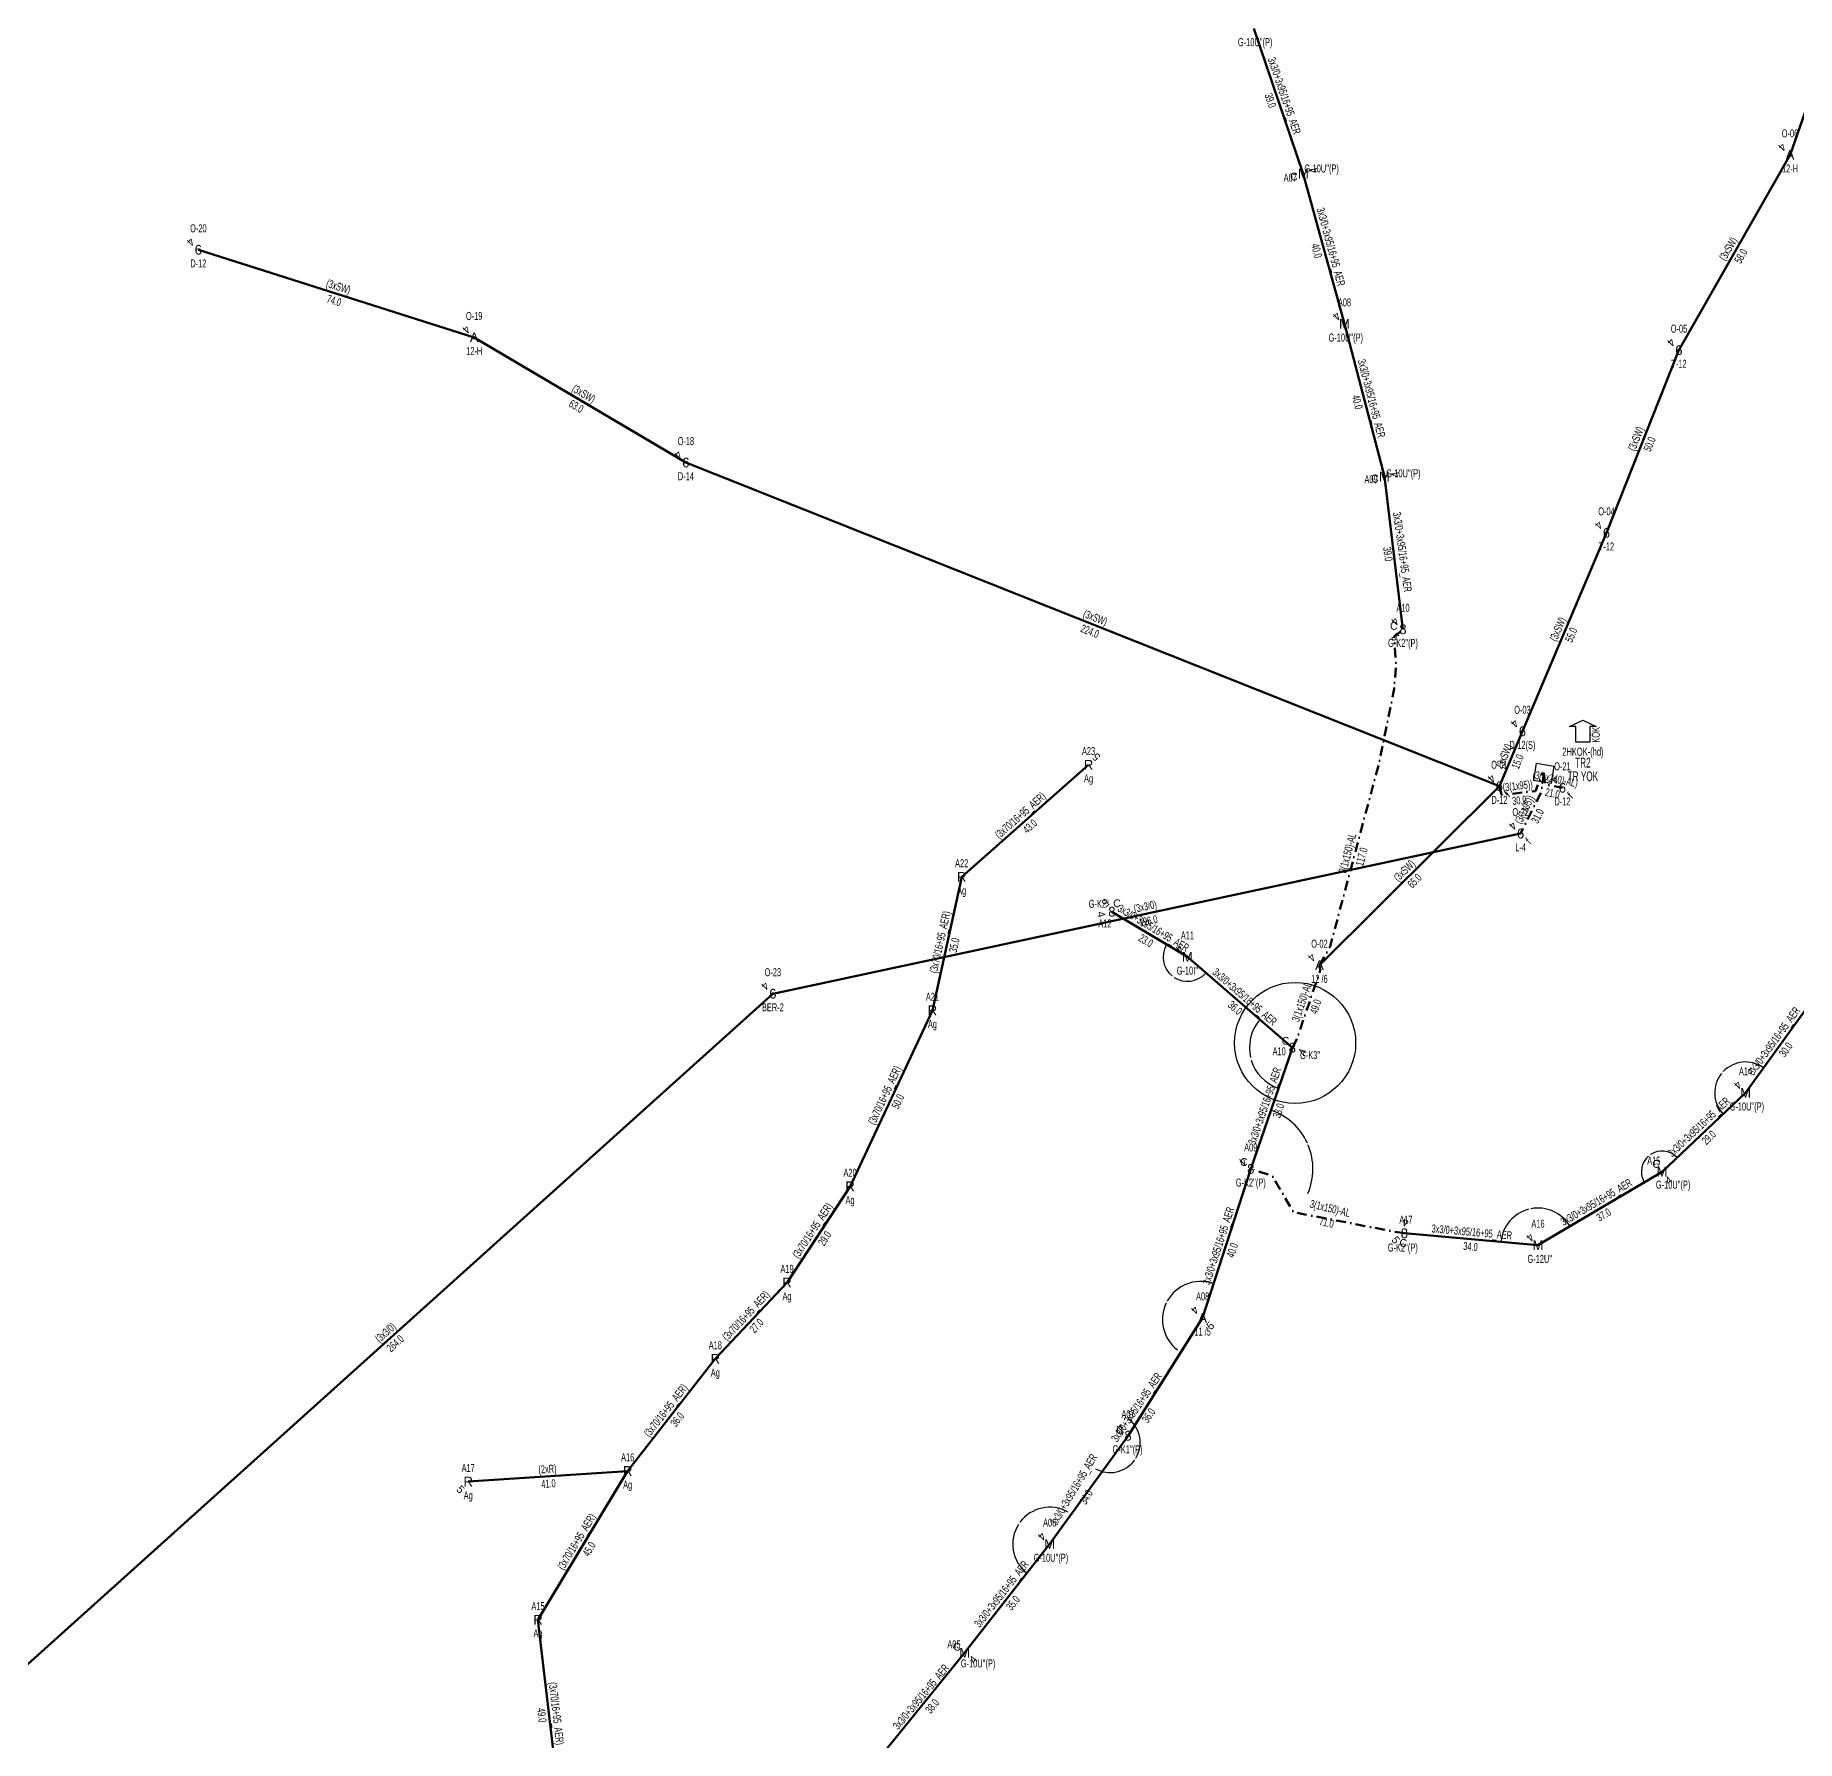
# Model space of a CAD drawing. Header units: millimetres. Extents: x 460272 to 462078, y 3998398 to 3999786.
# Drawn here: x 460980.2 to 461431.5, y 3998630.4 to 3999067.5 of the extents above; entities that cross this region are included whole.
import ezdxf
from ezdxf.enums import TextEntityAlignment as Align

# ---------------------------------------------------------------- set-up
doc = ezdxf.new("R2010")
doc.units = ezdxf.units.MM
doc.linetypes.add('DASHDOT', pattern=[5, 2.5, -1.25, 0, -1.25])
for name, color, linetype, lineweight in [('ACI', 30, 'Continuous', 25), ('DIREK_AG_MEVCUT', 120, 'Continuous', 25), ('DIREK_ENH_MEVCUT', 6, 'Continuous', 25), ('DIREK_OG_MEVCUT', 16, 'Continuous', 25), ('DIREK_OG_YENI', 10, 'Continuous', 25), ('HAT_AG_HAVAI_MEVCUT', 126, 'Continuous', 50), ('HAT_ENH_HAVAI_MEVCUT', 6, 'Continuous', 70), ('HAT_OG_HAVAI_MEVCUT', 48, 'Continuous', 70), ('HAT_OG_HAVAI_YENI', 1, 'Continuous', 70), ('HAT_OG_YERALTI_MEVCUT', 48, 'DASHDOT', 70), ('HAT_OG_YERALTI_YENI', 1, 'DASHDOT', 70), ('KULLANICI', 1, 'Continuous', 25), ('TRAFO_MEVCUT', 5, 'Continuous', 30)]:
    doc.layers.add(name, color=color, linetype=linetype, lineweight=lineweight)
doc.styles.add('Direk', font='B_CAD')
doc.styles.get("Standard").update_dxf_attribs({"font": 'Arial'})
doc.dimstyles.new('ISO-25', dxfattribs={"dimtxt": 0.18, "dimasz": 0.18, "dimexe": 0.18, "dimexo": 0.0625, "dimgap": 0.09, "dimtad": 0, "dimtih": 1, "dimtoh": 1, "dimdec": 4, "dimzin": 0, "dimdsep": 46, "dimtxsty": 'Standard', "dimcen": 0.09, "dimadec": 0, "dimazin": 0, "dimtfac": 1, "dimtdec": 4, "dimtofl": 0, "dimtmove": 0, "dimatfit": 3, "dimfxl": 1, "dimtolj": 1, "dimtzin": 0, "dimarcsym": 0})

# ---------------------------------------------------------------- blocks, each defined once
blk = doc.blocks.new('*D592')
at = {"layer": 'ACI', "color": 0, "lineweight": -2, "transparency": 16777216}
for start, end in [(72.655885, 150.715748), (154.552182, 232.612046)]:
    blk.add_arc((461278.762, 3998738.346), 9.789696, start, end, dxfattribs=at)
at = {"layer": 'ACI', "color": 0, "transparency": 16777216}
for points in [[(461281.671199, 3998747.662021), (461281.689612, 3998747.719127), (461281.851721, 3998747.635337)], [(461272.799614, 3998730.54367), (461272.835606, 3998730.591675), (461272.961627, 3998730.459694)]]:
    blk.add_solid(points, dxfattribs=at)
at = {"layer": 'Defpoints', "color": 0, "transparency": 16777216}
for p in [(461291.60705, 3998776.965025), (461268.972492, 3998738.406743), (461278.762, 3998738.346), (461278.762, 3998738.346), (461255.582, 3998706.83)]:
    blk.add_point(p, dxfattribs=at)
at = {"layer": 'ACI', "color": 0, "transparency": 16777216, "insert": (461270.067888, 3998742.846063), "char_height": 0.18, "attachment_point": 5, "rotation": 242.63396528}
blk.add_mtext('\\A1;162%%d', dxfattribs=at)
blk = doc.blocks.new('*D593')
at = {"layer": 'ACI', "color": 0, "lineweight": -2, "transparency": 16777216}
for start, end in [(24.490211, 70.411581), (336.653091, 22.574462)]:
    blk.add_arc((461291.607, 3998776.965), 15.930217, start, end, dxfattribs=at)
at = {"layer": 'ACI', "color": 0, "transparency": 16777216}
for points in [[(461296.957681, 3998792.001579), (461296.937885, 3998791.944939), (461296.777862, 3998792.032647)], [(461306.20541, 3998770.663942), (461306.260362, 3998770.639854), (461306.16062, 3998770.487042)]]:
    blk.add_solid(points, dxfattribs=at)
at = {"layer": 'Defpoints', "color": 0, "transparency": 16777216}
for p in [(461302.266091, 3998808.025087), (461303.921303, 3998787.070926), (461291.607, 3998776.965), (461291.607, 3998776.965), (461318.333105, 3998765.06895)]:
    blk.add_point(p, dxfattribs=at)
at = {"layer": 'ACI', "color": 0, "transparency": 16777216, "insert": (461306.212378, 3998783.325403), "char_height": 0.18, "attachment_point": 5, "rotation": 113.53233614}
blk.add_mtext('\\A1;95%%d', dxfattribs=at)
blk = doc.blocks.new('*D594')
at = {"layer": 'ACI', "color": 0, "lineweight": -2, "transparency": 16777216}
for start, end in [(140.076689, 193.393842), (196.805068, 250.122221)]:
    blk.add_arc((461302.266091, 3998808.025087), 11.009546, start, end, dxfattribs=at)
at = {"layer": 'ACI', "color": 0, "transparency": 16777216}
for points in [[(461293.845674, 3998815.071151), (461293.799976, 3998815.110032), (461293.939467, 3998815.227685)], [(461298.512712, 3998797.643194), (461298.532651, 3998797.699784), (461298.692452, 3998797.611672)]]:
    blk.add_solid(points, dxfattribs=at)
at = {"layer": 'Defpoints', "color": 0, "transparency": 16777216}
for p in [(461275.372063, 3998831.288642), (461291.277715, 3998808.707506), (461302.266091, 3998808.025087), (461302.266091, 3998808.025087), (461291.607, 3998776.965)]:
    blk.add_point(p, dxfattribs=at)
at = {"layer": 'ACI', "color": 0, "transparency": 16777216, "insert": (461291.636648, 3998805.157151), "char_height": 0.18, "attachment_point": 5, "rotation": 285.099455}
blk.add_mtext('\\A1;112%%d', dxfattribs=at)
blk = doc.blocks.new('*D595')
at = {"layer": 'ACI', "color": 0, "lineweight": -2, "transparency": 16777216}
for start, end in [(150.688821, 231.078186), (237.097781, 317.487146)]:
    blk.add_arc((461275.372063, 3998831.288642), 6.240916, start, end, dxfattribs=at)
at = {"layer": 'ACI', "color": 0, "transparency": 16777216}
for points in [[(461269.956092, 3998834.328837), (461269.904203, 3998834.358961), (461270.020521, 3998834.499567)], [(461279.994807, 3998827.051357), (461279.949999, 3998827.09126), (461280.092113, 3998827.205731)]]:
    blk.add_solid(points, dxfattribs=at)
at = {"layer": 'Defpoints', "color": 0, "transparency": 16777216}
for p in [(461256.035452, 3998842.890609), (461275.372063, 3998831.288642), (461275.372063, 3998831.288642), (461274.550826, 3998825.101995), (461302.266, 3998808.025)]:
    blk.add_point(p, dxfattribs=at)
at = {"layer": 'ACI', "color": 0, "transparency": 16777216, "insert": (461271.711502, 3998826.234008), "char_height": 0.18, "attachment_point": 5, "rotation": 324.08798336}
blk.add_mtext('\\A1;170%%d', dxfattribs=at)
blk = doc.blocks.new('*D596')
at = {"layer": 'ACI', "color": 0, "lineweight": -2, "transparency": 16777216}
for start, end in [(328.878636, 52.324562), (240.548843, 323.994769)]:
    blk.add_arc((461255.582, 3998706.83), 7.691013, start, end, dxfattribs=at)
at = {"layer": 'ACI', "color": 0, "transparency": 16777216}
for points in [[(461260.30071, 3998712.941283), (461260.264597, 3998712.893368), (461260.138908, 3998713.025665)], [(461251.815527, 3998700.158806), (461251.785417, 3998700.106908), (461251.644779, 3998700.223188)]]:
    blk.add_solid(points, dxfattribs=at)
at = {"layer": 'Defpoints', "color": 0, "transparency": 16777216}
for p in [(461278.762, 3998738.346), (461255.582, 3998706.83), (461255.582, 3998706.83), (461263.24944, 3998706.228307), (461240.077, 3998680.812)]:
    blk.add_point(p, dxfattribs=at)
at = {"layer": 'ACI', "color": 0, "transparency": 16777216, "insert": (461261.990733, 3998702.577963), "char_height": 0.18, "attachment_point": 5, "rotation": 56.43670266}
blk.add_mtext('\\A1;174%%d', dxfattribs=at)
blk = doc.blocks.new('*D597')
at = {"layer": 'ACI', "color": 0, "lineweight": -2, "transparency": 16777216}
for start, end in [(60.299857, 143.616228), (147.592905, 230.909277)]:
    blk.add_arc((461240.077, 3998680.812), 9.44458, start, end, dxfattribs=at)
at = {"layer": 'ACI', "color": 0, "transparency": 16777216}
for points in [[(461244.741308, 3998688.989932), (461244.771531, 3998689.041764), (461244.911916, 3998688.925179)], [(461234.103025, 3998673.45814), (461234.140413, 3998673.505067), (461234.262501, 3998673.369441)]]:
    blk.add_solid(points, dxfattribs=at)
at = {"layer": 'Defpoints', "color": 0, "transparency": 16777216}
for p in [(461255.582, 3998706.83), (461235.817817, 3998689.241677), (461240.077, 3998680.812), (461240.077, 3998680.812), (461218.302, 3998652.94)]:
    blk.add_point(p, dxfattribs=at)
at = {"layer": 'ACI', "color": 0, "transparency": 16777216, "insert": (461232.283725, 3998686.147255), "char_height": 0.18, "attachment_point": 5, "rotation": 235.60456672}
blk.add_mtext('\\A1;173%%d', dxfattribs=at)
blk = doc.blocks.new('*D635')
at = {"layer": 'ACI', "color": 0, "lineweight": -2, "transparency": 16777216}
for start, end in [(104.75548, 173.821775), (31.742617, 100.808912)]:
    blk.add_arc((461365.186471, 3998757.414411), 9.516606, start, end, dxfattribs=at)
at = {"layer": 'ACI', "color": 0, "transparency": 16777216}
for points in [[(461373.253923, 3998762.405598), (461373.305245, 3998762.43668), (461373.372831, 3998762.267175)], [(461355.695283, 3998758.441549), (461355.754993, 3998758.435656), (461355.707459, 3998758.259473)]]:
    blk.add_solid(points, dxfattribs=at)
at = {"layer": 'Defpoints', "color": 0, "transparency": 16777216}
for p in [(461396.966773, 3998776.253346), (461359.482701, 3998765.032338), (461330.962061, 3998760.465546), (461365.186471, 3998757.414411), (461365.186471, 3998757.414411)]:
    blk.add_point(p, dxfattribs=at)
at = {"layer": 'ACI', "color": 0, "transparency": 16777216, "insert": (461363.080965, 3998766.695178), "char_height": 0.18, "attachment_point": 5, "rotation": 192.7821961}
blk.add_mtext('\\A1;144%%d', dxfattribs=at)
blk = doc.blocks.new('*D638')
at = {"layer": 'ACI', "color": 0, "lineweight": -2, "transparency": 16777216}
for start, end in [(55.484266, 136.395481), (141.149087, 222.060301)]:
    blk.add_arc((461418.365837, 3998796.465064), 7.901639, start, end, dxfattribs=at)
at = {"layer": 'ACI', "color": 0, "transparency": 16777216}
for points in [[(461422.825884, 3998802.951258), (461422.860443, 3998803.000306), (461422.990306, 3998802.872106)], [(461412.4773, 3998791.151308), (461412.521385, 3998791.192007), (461412.621441, 3998791.0394)]]:
    blk.add_solid(points, dxfattribs=at)
at = {"layer": 'Defpoints', "color": 0, "transparency": 16777216}
for p in [(461435.944, 3998820.819), (461415.588999, 3998803.862703), (461418.365837, 3998796.465064), (461418.365837, 3998796.465064), (461396.966773, 3998776.253346)]:
    blk.add_point(p, dxfattribs=at)
at = {"layer": 'ACI', "color": 0, "transparency": 16777216, "insert": (461412.423044, 3998801.672666), "char_height": 0.18, "attachment_point": 5, "rotation": 228.77228366}
blk.add_mtext('\\A1;169%%d', dxfattribs=at)
blk = doc.blocks.new('*D639')
at = {"layer": 'ACI', "color": 0, "lineweight": -2, "transparency": 16777216}
for start, end in [(130.567257, 208.70718), (45.316936, 123.456858)]:
    blk.add_arc((461396.966773, 3998776.253346), 5.28446, start, end, dxfattribs=at)
at = {"layer": 'ACI', "color": 0, "transparency": 16777216}
for points in [[(461400.661268, 3998779.989668), (461400.704179, 3998780.031603), (461400.80853, 3998779.881901)], [(461392.305784, 3998773.700187), (461392.357911, 3998773.7299), (461392.420984, 3998773.558663)]]:
    blk.add_solid(points, dxfattribs=at)
at = {"layer": 'Defpoints', "color": 0, "transparency": 16777216}
for p in [(461418.366, 3998796.465), (461396.128281, 3998781.470859), (461396.966773, 3998776.253346), (461396.966773, 3998776.253346), (461365.186471, 3998757.414411)]:
    blk.add_point(p, dxfattribs=at)
at = {"layer": 'ACI', "color": 0, "transparency": 16777216, "insert": (461393.785618, 3998780.473034), "char_height": 0.18, "attachment_point": 5, "rotation": 217.01205785}
blk.add_mtext('\\A1;167%%d', dxfattribs=at)
blk = doc.blocks.new('MEV_BINA_KARE')
at = {"layer": 'TRAFO_MEVCUT', "linetype": 'Continuous'}
for p, q in [((-2.25, -2.25), (-2.25, 2.25)), ((-2.25, 2.25), (2.25, 2.25)), ((0, 1.8), (0, 2.7)), ((2.25, 2.25), (2.25, -2.25)), ((2.25, -2.25), (-2.25, -2.25))]:
    blk.add_line(p, q, dxfattribs=at)
blk = doc.blocks.new('MEV_KOK')
at = {"layer": 'TRAFO_MEVCUT', "linetype": 'Continuous'}
for p, q in [((-3.4, 2), (0, 3.6)), ((-1.8, 2), (-3.4, 2)), ((-1.8, -2), (-1.8, 2)), ((0, 3.6), (3.4, 2)), ((1.8, 2), (1.8, -2)), ((3.4, 2), (1.8, 2)), ((1.8, -2), (-1.8, -2))]:
    blk.add_line(p, q, dxfattribs=at)
at = {"layer": 'TRAFO_MEVCUT', "linetype": 'Continuous', "width": 0.6}
blk.add_text('KÖK', height=2, rotation=90, dxfattribs=at).set_placement((4.309503, -0.129101), align=Align.CENTER)

msp = doc.modelspace()

# ---------------------------------------------------------------- linework, layer by layer
at = {"layer": 'HAT_AG_HAVAI_MEVCUT'}
for p, q in [((461250.039283, 3998880.539943), (461217.537619, 3998851.806693)), ((461217.537619, 3998851.806693), (461210.048553, 3998817.595276)), ((461210.048553, 3998817.595276), (461188.943002, 3998772.490672)), ((461188.943002, 3998772.490672), (461172.797218, 3998747.849612)), ((461172.797218, 3998747.849612), (461154.414965, 3998728.275916)), ((461154.414965, 3998728.275916), (461131.960287, 3998699.542576)), ((461091.110834, 3998696.819279), (461131.960287, 3998699.542576)), ((461131.960287, 3998699.542576), (461108.98247, 3998661.41642)), ((461114.7, 3998612.94), (461108.98247, 3998661.41642))]:
    msp.add_line(p, q, dxfattribs=at)
at = {"layer": 'HAT_ENH_HAVAI_MEVCUT'}
for p, q in [((461429.7614, 3999036.863908), (461452.819579, 3999102.949165)), ((461401.301799, 3998986.81042), (461429.7614, 3999036.863908)), ((461021.974416, 3999012.526076), (461092.637545, 3998990.071381)), ((461092.637545, 3998990.071381), (461146.876384, 3998957.99053)), ((461401.301799, 3998986.81042), (461382.740637, 3998939.982479)), ((461355.304, 3998875.044), (461146.876384, 3998957.99053)), ((461382.740637, 3998939.982479), (461361.21, 3998889.12)), ((461355.304, 3998875.044), (461361.21, 3998889.12)), ((461360.748, 3998862.909), (461169.159617, 3998821.870364)), ((460973.12982, 3998645.396218), (461169.159617, 3998821.870364))]:
    msp.add_line(p, q, dxfattribs=at)
at = {"layer": 'HAT_OG_HAVAI_MEVCUT'}
msp.add_line((461309.196, 3998829.177), (461355.304, 3998875.044), dxfattribs=at)
at = {"layer": 'HAT_OG_HAVAI_YENI'}
for p, q in [((461292.396, 3999069.236), (461305.063, 3999032.025)), ((461305.063, 3999032.025), (461315.606, 3998993.534)), ((461315.606, 3998993.534), (461325.854, 3998954.381)), ((461330.602, 3998915.275), (461325.854, 3998954.381)), ((461275.372, 3998831.289), (461256.035, 3998842.891)), ((461275.372, 3998831.289), (461302.266, 3998808.025)), ((461435.944, 3998820.819), (461418.366, 3998796.465)), ((461302.266, 3998808.025), (461291.607, 3998776.965)), ((461396.967, 3998776.253), (461418.366, 3998796.465)), ((461279.271, 3998738.795), (461291.607, 3998776.965)), ((461396.967, 3998776.253), (461365.186, 3998757.414)), ((461365.186, 3998757.414), (461330.962, 3998760.466)), ((461279.271, 3998738.795), (461260.164, 3998708.598)), ((461260.164, 3998708.598), (461240.077, 3998680.812)), ((461218.302, 3998652.94), (461240.077, 3998680.812)), ((461194.234, 3998623.27), (461218.302, 3998652.94))]:
    msp.add_line(p, q, dxfattribs=at)
at = {"layer": 'HAT_OG_YERALTI_MEVCUT', "flags": 128}
for points in [[(461355.304, 3998875.044), (461355.883623, 3998872.801378), (461364.524734, 3998873.814473), (461366.491332, 3998878.462795), (461366.70014, 3998878.339055)], [(461366.70014, 3998878.339055), (461366.368915, 3998875.735085), (461366.048025, 3998873.580538), (461360.748, 3998862.909)], [(461366.70014, 3998878.339055), (461367.09478, 3998875.51797), (461371.451, 3998874.645)]]:
    msp.add_lwpolyline(points, dxfattribs=at)
at = {"layer": 'HAT_OG_YERALTI_YENI', "flags": 128}
for points in [[(461309.196, 3998829.177), (461311.943308, 3998833.987044), (461324.438203, 3998880.875427), (461328.32472, 3998899.972019), (461328.836565, 3998905.777837), (461328.293579, 3998913.138315), (461330.602, 3998915.275)], [(461302.266, 3998808.025), (461303.467415, 3998810.441794), (461309.415518, 3998827.864527), (461309.196, 3998829.177)], [(461330.962, 3998760.466), (461329.189983, 3998760.713404), (461302.509155, 3998765.893769), (461297.121907, 3998775.156042), (461291.607, 3998776.965)]]:
    msp.add_lwpolyline(points, dxfattribs=at)
at = {"layer": 'KULLANICI'}
msp.add_circle((461302.971302, 3998809.253626), 15.505854, dxfattribs=at)

# ---------------------------------------------------------------- block references
at = {"layer": 'TRAFO_MEVCUT'}
msp.add_blockref('MEV_KOK', (461376.70014, 3998888.339055), dxfattribs=at)
at = {"layer": 'TRAFO_MEVCUT', "rotation": 170.743948}
msp.add_blockref('MEV_BINA_KARE', (461366.70014, 3998878.339055), dxfattribs=at)

# ---------------------------------------------------------------- texts
at = {"layer": 'DIREK_AG_MEVCUT', "width": 0.53}
for s, p in [('A23', (461250.039283, 3998884.039943)), ('Ag', (461250.039283, 3998877.039943)), ('A22', (461217.537619, 3998855.306693)), ('Ag', (461217.537619, 3998848.306693)), ('A21', (461210.048553, 3998821.095276)), ('Ag', (461210.048553, 3998814.095276)), ('A20', (461188.943002, 3998775.990672)), ('Ag', (461188.943002, 3998768.990672)), ('A19', (461172.797218, 3998751.349612)), ('Ag', (461172.797218, 3998744.349612)), ('A18', (461154.414965, 3998731.775916)), ('Ag', (461154.414965, 3998724.775916)), ('A16', (461131.960287, 3998703.042576)), ('A17', (461091.110834, 3998700.319279)), ('Ag', (461091.110834, 3998693.319279)), ('Ag', (461131.960287, 3998696.042576)), ('A15', (461108.98247, 3998664.91642)), ('Ag', (461108.98247, 3998657.91642))]:
    msp.add_text(s, height=2.05, dxfattribs=at).set_placement(p, align=Align.MIDDLE_CENTER)
at = {"layer": 'DIREK_AG_MEVCUT', "style": 'Direk'}
for p in [(461250.039283, 3998880.539943), (461217.537619, 3998851.806693), (461210.048553, 3998817.595276), (461188.943002, 3998772.490672), (461172.797218, 3998747.849612), (461154.414965, 3998728.275916), (461131.960287, 3998699.542576), (461091.110834, 3998696.819279), (461108.98247, 3998661.41642)]:
    msp.add_text('R', height=2.5, dxfattribs=at).set_placement(p, align=Align.MIDDLE_CENTER)
at = {"layer": 'DIREK_AG_MEVCUT', "color": 32, "style": 'Direk'}
for rotation, p in [(495.000001, (461252.019182, 3998882.519842)), (315.000001, (461089.130936, 3998694.83938))]:
    msp.add_text('5', height=2, rotation=rotation, dxfattribs=at).set_placement(p, align=Align.MIDDLE_CENTER)
at = {"layer": 'DIREK_ENH_MEVCUT', "width": 0.53}
for s, p in [('O-06', (461429.7614, 3999042.363908)), ('12-H', (461429.7614, 3999033.363908)), ('O-20', (461021.974416, 3999018.026076)), ('D-12', (461021.974416, 3999009.026076)), ('O-19', (461092.637545, 3998995.571381)), ('O-05', (461401.301799, 3998992.31042)), ('12-H', (461092.637545, 3998986.571381)), ('T-12', (461401.301799, 3998983.31042)), ('O-18', (461146.876384, 3998963.49053)), ('D-14', (461146.876384, 3998954.49053)), ('O-04', (461382.740637, 3998945.482479)), ('T-12', (461382.740637, 3998936.482479)), ('O-03', (461361.21, 3998894.62)), ('D-12(S)', (461361.21, 3998885.62)), ('O-01', (461355.304, 3998880.544)), ('O-21', (461371.451, 3998880.145)), ('D-12', (461355.304, 3998871.544)), ('D-12', (461371.451, 3998871.145)), ('O-22', (461360.748, 3998868.409)), ('L-4', (461360.748, 3998859.409)), ('O-23', (461169.159617, 3998827.370364)), ('BER-2', (461169.159617, 3998818.370364))]:
    msp.add_text(s, height=2.05, dxfattribs=at).set_placement(p, align=Align.MIDDLE_CENTER)
at = {"layer": 'DIREK_ENH_MEVCUT', "color": 32, "style": 'Direk'}
for s, rotation, p in [('4', 225.000001, (461427.781501, 3999038.843807)), ('4', 225.000001, (461019.994517, 3999014.505975)), ('4', 225.000001, (461090.657646, 3998992.05128)), ('4', 225.000001, (461399.3219, 3998988.790319)), ('4', 225.000001, (461144.896485, 3998959.970429)), ('4', 225.000001, (461380.760738, 3998941.962378)), ('4', 225.000001, (461359.230101, 3998891.099899)), ('4', 225.000001, (461353.324101, 3998877.023899)), ('4', 225.000001, (461369.471101, 3998876.624899)), ('f', 405.000001, (461357.283899, 3998873.064101)), ('f', 405.000001, (461373.430899, 3998872.665101)), ('4', 225.000001, (461358.768101, 3998864.888899)), ('f', 405.000001, (461362.727899, 3998860.929101)), ('4', 225.000001, (461167.179718, 3998823.850263))]:
    msp.add_text(s, height=2, rotation=rotation, dxfattribs=at).set_placement(p, align=Align.MIDDLE_CENTER)
at = {"layer": 'DIREK_ENH_MEVCUT', "style": 'Direk'}
for s, p in [('A', (461429.7614, 3999036.863908)), ('6', (461021.974416, 3999012.526076)), ('A', (461092.637545, 3998990.071381)), ('6', (461401.301799, 3998986.81042)), ('6', (461146.876384, 3998957.99053)), ('6', (461382.740637, 3998939.982479)), ('6', (461361.21, 3998889.12)), ('6', (461355.304, 3998875.044)), ('6', (461371.451, 3998874.645)), ('6', (461360.748, 3998862.909)), ('6', (461169.159617, 3998821.870364))]:
    msp.add_text(s, height=2.5, dxfattribs=at).set_placement(p, align=Align.MIDDLE_CENTER)
at = {"layer": 'DIREK_OG_MEVCUT', "width": 0.53}
for s, p in [('O-02', (461309.196, 3998834.677)), ('12 /6', (461309.196, 3998825.677))]:
    msp.add_text(s, height=2.05, dxfattribs=at).set_placement(p, align=Align.MIDDLE_CENTER)
at = {"layer": 'DIREK_OG_MEVCUT', "color": 32, "style": 'Direk'}
for s, rotation, p in [('4', 225.000001, (461307.216101, 3998831.156899)), ('5', 405.000001, (461281.250899, 3998736.815101))]:
    msp.add_text(s, height=2, rotation=rotation, dxfattribs=at).set_placement(p, align=Align.MIDDLE_CENTER)
at = {"layer": 'DIREK_OG_MEVCUT', "style": 'Direk'}
msp.add_text('A', height=2.5, dxfattribs=at).set_placement((461309.196, 3998829.177), align=Align.MIDDLE_CENTER)
at = {"layer": 'DIREK_OG_MEVCUT', "linetype": 'ByBlock', "width": 0.53}
for s, p in [('A08', (461279.271, 3998744.295)), ('11 /5', (461279.271, 3998735.295))]:
    msp.add_text(s, height=2.05, dxfattribs=at).set_placement(p, align=Align.MIDDLE_CENTER)
at = {"layer": 'DIREK_OG_MEVCUT', "color": 32, "linetype": 'ByBlock', "style": 'Direk'}
msp.add_text('4', height=2, rotation=225.000001, dxfattribs=at).set_placement((461277.291101, 3998740.774899), align=Align.MIDDLE_CENTER)
at = {"layer": 'DIREK_OG_MEVCUT', "linetype": 'ByBlock', "style": 'Direk'}
msp.add_text('A', height=2.5, dxfattribs=at).set_placement((461279.271, 3998738.795), align=Align.MIDDLE_CENTER)
at = {"layer": 'DIREK_OG_YENI', "width": 0.53}
for s, p in [("G-10U''(P)", (461292.73321, 3999065.736)), ("G-10U''(P)", (461309.760154, 3999033.362852)), ('A07', (461301.716983, 3999030.998272)), ('A08', (461315.606, 3998999.034)), ("G-10U''(P)", (461315.94321, 3998990.034)), ("G-10U''(P)", (461330.699742, 3998955.240678)), ('A09', (461322.415943, 3998953.725438)), ('A10', (461330.602, 3998920.775)), ("G-K2''(P)", (461330.602, 3998911.775)), ("G-K2''", (461252.660822, 3998844.915507)), ('A12', (461254.234265, 3998839.889775)), ('A11', (461275.372, 3998836.789)), ("G-10I''", (461275.372, 3998827.789)), ('A10', (461298.886838, 3998807.113264)), ("G-K3''", (461306.798876, 3998806.130135)), ('A14', (461418.366, 3998801.965)), ("G-10U''(P)", (461418.70321, 3998792.965)), ('A09', (461291.607, 3998782.465)), ('A15', (461394.860052, 3998779.047775)), ("G-K2''(P)", (461291.607, 3998773.465)), ("G-10U''(P)", (461399.813188, 3998772.92495)), ('A17', (461331.359932, 3998763.943305)), ('A16', (461365.186, 3998762.914)), ("G-K2''(P)", (461330.544271, 3998756.815703)), ("G-12U''", (461365.649971, 3998753.914)), ('A07', (461260.164, 3998714.098)), ("G-K1''(P)", (461260.037239, 3998705.098)), ('A06', (461240.077, 3998686.312)), ("G-10U''(P)", (461240.41421, 3998677.312)), ('A05', (461215.549547, 3998655.101944)), ("G-10U''(P)", (461221.740557, 3998650.239148))]:
    msp.add_text(s, height=2.05, dxfattribs=at).set_placement(p, align=Align.MIDDLE_CENTER)
at = {"layer": 'DIREK_OG_YENI', "style": 'Direk'}
for s, p in [('M', (461305.063, 3999032.025)), ('M', (461315.606, 3998993.534)), ('M', (461325.854, 3998954.381)), ('8', (461330.602, 3998915.275)), ('8', (461256.035, 3998842.891)), ('M', (461275.372, 3998831.289)), ('8', (461302.266, 3998808.025)), ('M', (461418.366, 3998796.465)), ('8', (461291.607, 3998776.965)), ('M', (461396.967, 3998776.253)), ('8', (461330.962, 3998760.466)), ('M', (461365.186, 3998757.414)), ('8', (461260.164, 3998708.598)), ('M', (461240.077, 3998680.812)), ('M', (461218.302, 3998652.94))]:
    msp.add_text(s, height=2.5, dxfattribs=at).set_placement(p, align=Align.MIDDLE_CENTER)
at = {"layer": 'DIREK_OG_YENI', "color": 32, "style": 'Direk'}
for s, rotation, p in [('4', 107.058677, (461307.739814, 3999032.846383)), ('4', 225.000001, (461313.626101, 3998995.513899)), ('4', 100.79546, (461328.604446, 3998954.90545)), ('4', 225.000001, (461328.622101, 3998917.254899)), ('5', 315.000001, (461328.622101, 3998913.295101)), ('5', 216.536245, (461254.368073, 3998845.140745)), ('4', 284.036245, (461253.318601, 3998842.2119)), ('4', 225.000001, (461273.392101, 3998833.268899)), ('4', 427.313744, (461304.849366, 3998806.945083)), ('4', 225.000001, (461416.386101, 3998798.444899)), ('4', 225.000001, (461289.627101, 3998778.944899)), ('4', 397.012212, (461398.652559, 3998774.01718)), ('4', 173.471644, (461331.280346, 3998763.247844)), ('5', 307.754716, (461328.74821, 3998758.751609)), ('4', 225.000001, (461363.206101, 3998759.393899)), ('4', 225.000001, (461258.184101, 3998710.577899)), ('4', 225.000001, (461238.097101, 3998682.791899)), ('4', 411.851749, (461220.503962, 3998651.210445))]:
    msp.add_text(s, height=2, rotation=rotation, dxfattribs=at).set_placement(p, align=Align.MIDDLE_CENTER)
at = {"layer": 'DIREK_OG_YENI', "color": 4, "linetype": 'Continuous', "lineweight": 20, "style": 'Direk'}
for p in [(461302.672987, 3999031.291627), (461323.398242, 3998953.912755), (461328.254939, 3998916.135991), (461257.321223, 3998845.034742)]:
    msp.add_text('C', height=2, dxfattribs=at).set_placement(p, align=Align.MIDDLE_CENTER)
at = {"layer": 'DIREK_OG_YENI', "color": 4, "style": 'Direk'}
for p in [(461300.498233, 3998809.792767), (461289.839233, 3998778.732767), (461395.462037, 3998778.249268), (461330.678036, 3998757.982179), (461258.093693, 3998709.999367), (461216.346123, 3998654.497095)]:
    msp.add_text('C', height=2, dxfattribs=at).set_placement(p, align=Align.MIDDLE_CENTER)
at = {"layer": 'HAT_AG_HAVAI_MEVCUT', "lineweight": 30, "width": 0.53}
for s, rotation, p in [('(3x70/16+95_AER)', 401.478443, (461233.225464, 3998866.810142, 230608.768809)), ('(3x70/16+95_AER)', 437.652412, (461212.962748, 3998834.88275, 230605.024276)), ('(3x70/16+95_AER)', 424.923953, (461198.725893, 3998795.403222, 230594.471501)), ('(3x70/16+95_AER)', 416.76562, (461180.15914, 3998760.635997, 230586.398609)), ('(3x70/16+95_AER)', 406.797932, (461162.986489, 3998738.644651, 230577.207482)), ('(3x70/16+95_AER)', 411.992903, (461142.517882, 3998714.432641, 230565.980144)), ('(2xR)', 3.814075, (461111.47902, 3998699.029045, 230565.980144)), ('(3x70/16+95_AER)', 418.923531, (461119.743371, 3998680.918252, 230554.491235)), ('(3x70/16+95_AER)', 276.7264, (461112.685253, 3998637.277974, 230557.349869))]:
    msp.add_text(s, height=2.05, rotation=rotation, dxfattribs=at).set_placement(p, align=Align.CENTER)
for s, rotation, p in [('43.0', 401.478443, (461234.351438, 3998865.536494, 230608.768809)), ('35.0', 437.652412, (461214.623424, 3998834.519219, 230605.024276)), ('50.0', 424.923953, (461200.265661, 3998794.682726, 230594.471501)), ('29.0', 416.76562, (461181.58108, 3998759.704287, 230586.398609)), ('27.0', 406.797932, (461164.225694, 3998737.480876, 230577.207482)), ('36.0', 411.992903, (461143.85737, 3998713.385851, 230565.980144)), ('41.0', 3.814075, (461111.592102, 3998697.33281, 230565.980144)), ('45.0', 418.923531, (461121.199386, 3998680.040744, 230554.491235)), ('49.0', 276.7264, (461110.996955, 3998637.078856, 230557.349869))]:
    msp.add_text(s, height=2.05, rotation=rotation, dxfattribs=at).set_placement(p, align=Align.TOP_CENTER)
at = {"layer": 'HAT_ENH_HAVAI_MEVCUT', "lineweight": 30, "width": 0.53}
for s, rotation, p in [('(3xSW)', 60.378143, (461414.792689, 3999012.257297)), ('(3xSW)', 342.371251, (461057.563401, 3999002.108811)), ('(3xSW)', 329.396799, (461120.189691, 3998974.762562)), ('(3xSW)', 428.378141, (461391.231028, 3998963.709657)), ('(3xSW)', 338.299371, (461251.404505, 3998917.307245)), ('(3xSW)', 427.056534, (461371.192562, 3998914.882589)), ('(3xSW)', 427.237574, (461357.47322, 3998882.411095)), ('(3x3/0)', 12.090283, (461264.775549, 3998843.220964)), ('(3x3/0)', 41.994854, (461070.576014, 3998734.265015))]:
    msp.add_text(s, height=2.05, rotation=rotation, dxfattribs=at).set_placement(p, align=Align.CENTER)
for s, rotation, p in [('58.0', 60.378143, (461416.27051, 3999011.417032)), ('74.0', 342.371251, (461057.048559, 3999000.488645)), ('63.0', 329.396799, (461119.324238, 3998973.299349)), ('50.0', 428.378141, (461392.811409, 3998963.083242)), ('224.0', 338.299371, (461250.775918, 3998915.727727)), ('55.0', 427.056534, (461372.758075, 3998914.21989)), ('15.0', 427.237574, (461359.040819, 3998881.753347)), ('196.0', 12.090283, (461265.131619, 3998841.558672)), ('264.0', 41.994854, (461071.713423, 3998733.001567))]:
    msp.add_text(s, height=2.05, rotation=rotation, dxfattribs=at).set_placement(p, align=Align.TOP_CENTER)
at = {"layer": 'HAT_OG_HAVAI_MEVCUT', "lineweight": 30, "width": 0.53}
msp.add_text('(3xSW)', height=2.05, rotation=404.849789, dxfattribs=at).set_placement((461331.650345, 3998852.713391), align=Align.CENTER)
msp.add_text('65.0', height=2.05, rotation=404.849789, dxfattribs=at).set_placement((461332.849271, 3998851.508162), align=Align.TOP_CENTER)
at = {"layer": 'HAT_OG_HAVAI_YENI', "lineweight": 30, "width": 0.53}
for rotation, p in [(288.898664, (461299.233902, 3999051.67502)), (285.31819, (461311.153983, 3999013.004081)), (284.66861, (461321.552415, 3998974.172548)), (278.013262, (461329.45143, 3998934.927389)), (329.036243, (461266.141079, 3998837.818495)), (319.139925, (461289.375159, 3998820.299728)), (54.179206, (461426.465745, 3998809.139641)), (431.059053, (461296.132595, 3998792.77096)), (43.365532, (461407.082652, 3998786.977144)), (30.658891, (461380.643185, 3998767.565064)), (432.149745, (461284.269855, 3998756.95399)), (354.905501, (461348.149745, 3998759.786621)), (415.803407, (461263.173042, 3998715.303605)), (419.207869, (461247.099723, 3998694.256052)), (412.000659, (461228.519865, 3998667.39923)), (410.241621, (461207.886318, 3998641.009458))]:
    msp.add_text('3x3/0+3x95/16+95_AER', height=2.05, rotation=rotation, dxfattribs=at).set_placement(p, align=Align.CENTER)
for s, rotation, p in [('39.0', 288.898664, (461297.625544, 3999051.124398)), ('40.0', 285.31819, (461309.514378, 3999012.554976)), ('40.0', 284.66861, (461319.907824, 3998973.742061)), ('39.0', 278.013262, (461327.768029, 3998934.690406)), ('23.0', 329.036243, (461265.266436, 3998836.360757)), ('36.0', 319.139925, (461288.262995, 3998819.014001)), ('30.0', 54.179206, (461427.844192, 3998808.144713)), ('33.0', 431.059053, (461297.740546, 3998792.219151)), ('29.0', 43.365532, (461408.249958, 3998785.741265)), ('37.0', 30.658891, (461381.510059, 3998766.102693)), ('40.0', 432.149745, (461285.888018, 3998756.432888)), ('34.0', 354.905501, (461347.998787, 3998758.093337)), ('36.0', 415.803407, (461264.579136, 3998714.348147)), ('34.0', 419.207869, (461248.560074, 3998693.38578)), ('35.0', 412.000659, (461229.859495, 3998666.352621)), ('38.0', 410.241621, (461209.19319, 3998639.922221))]:
    msp.add_text(s, height=2.05, rotation=rotation, dxfattribs=at).set_placement(p, align=Align.TOP_CENTER)
at = {"layer": 'HAT_OG_YERALTI_MEVCUT', "lineweight": 30, "width": 0.53}
for s, rotation, p in [('(3(1x95))', 6.686909, (461360.105201, 3998874.152143)), ('(3(1x240)-AL)', 348.669806, (461369.440048, 3998875.914948)), ('(3(1x95))', 423.586164, (461362.636524, 3998868.623029))]:
    msp.add_text(s, height=2.05, rotation=rotation, dxfattribs=at).set_placement(p, align=Align.CENTER)
for s, rotation, p in [('30.0', 6.686909, (461360.303156, 3998872.463708)), ('21.0', 348.669806, (461369.106061, 3998874.248079)), ('31.0', 423.586164, (461364.159051, 3998867.866781))]:
    msp.add_text(s, height=2.05, rotation=rotation, dxfattribs=at).set_placement(p, align=Align.TOP_CENTER)
at = {"layer": 'HAT_OG_YERALTI_YENI', "lineweight": 30, "width": 0.53}
for rotation, p in [(75.078479, (461317.369418, 3998857.650107)), (71.150148, (461305.637053, 3998819.427786)), (346.275628, (461311.68882, 3998765.862598))]:
    msp.add_text('3(1x150)-AL', height=2.05, rotation=rotation, dxfattribs=at).set_placement(p, align=Align.CENTER)
for s, rotation, p in [('117.0', 75.078479, (461319.012093, 3998857.212364)), ('49.0', 71.150148, (461307.24588, 3998818.878534)), ('71.0', 346.275628, (461311.285492, 3998764.211136))]:
    msp.add_text(s, height=2.05, rotation=rotation, dxfattribs=at).set_placement(p, align=Align.TOP_CENTER)
at = {"layer": 'TRAFO_MEVCUT', "width": 0.6}
for s, height, p in [('2HKOK-(hd)', 2.1, (461376.70014, 3998882.839055)), ('TR2', 2.5, (461376.70014, 3998879.839055)), ('TR YOK', 2.5, (461376.70014, 3998876.339055))]:
    msp.add_text(s, height=height, dxfattribs=at).set_placement(p, align=Align.CENTER)

# ---------------------------------------------------------------- dimensions: what is measured, and where the dimension line sits
at = {"layer": 'ACI'}
for base, line1, line2, picture, middle, turn in [((461274.550826, 3998825.101995), ((461256.035452, 3998842.890609), (461275.372063, 3998831.288642)), ((461275.372063, 3998831.288642), (461302.266, 3998808.025)), '*D595', (461271.711502, 3998826.234008), 324.087983), ((461291.277715, 3998808.707506), ((461302.266091, 3998808.025087), (461291.607, 3998776.965)), ((461275.372063, 3998831.288642), (461302.266091, 3998808.025087)), '*D594', (461291.636648, 3998805.157151), 285.099455), ((461415.588999, 3998803.862703), ((461435.944, 3998820.819), (461418.365837, 3998796.465064)), ((461396.966773, 3998776.253346), (461418.365837, 3998796.465064)), '*D638', (461412.423044, 3998801.672666), 228.772284), ((461303.921303, 3998787.070926), ((461302.266091, 3998808.025087), (461291.607, 3998776.965)), ((461318.333105, 3998765.06895), (461291.607, 3998776.965)), '*D593', (461306.212378, 3998783.325403), 113.532336), ((461396.128281, 3998781.470859), ((461396.966773, 3998776.253346), (461418.366, 3998796.465)), ((461365.186471, 3998757.414411), (461396.966773, 3998776.253346)), '*D639', (461393.785618, 3998780.473034), 217.012058), ((461268.972492, 3998738.406743), ((461291.60705, 3998776.965025), (461278.762, 3998738.346)), ((461278.762, 3998738.346), (461255.582, 3998706.83)), '*D592', (461270.067888, 3998742.846063), 242.633965), ((461359.482701, 3998765.032338), ((461365.186471, 3998757.414411), (461396.966773, 3998776.253346)), ((461330.962061, 3998760.465546), (461365.186471, 3998757.414411)), '*D635', (461363.080965, 3998766.695178), 192.782196), ((461263.24944, 3998706.228307), ((461255.582, 3998706.83), (461240.077, 3998680.812)), ((461278.762, 3998738.346), (461255.582, 3998706.83)), '*D596', (461261.990733, 3998702.577963), 56.436703), ((461235.817817, 3998689.241677), ((461255.582, 3998706.83), (461240.077, 3998680.812)), ((461240.077, 3998680.812), (461218.302, 3998652.94)), '*D597', (461232.283725, 3998686.147255), 235.604567)]:
    dim = msp.add_angular_dim_2l(base=base, line1=line1, line2=line2, dimstyle='ISO-25', dxfattribs=at)
    dim.commit()
    dim.dimension.update_dxf_attribs({"geometry": picture, "text_midpoint": middle, "dimtype": 162, "text_rotation": turn})

doc.saveas('drawing.dxf')
